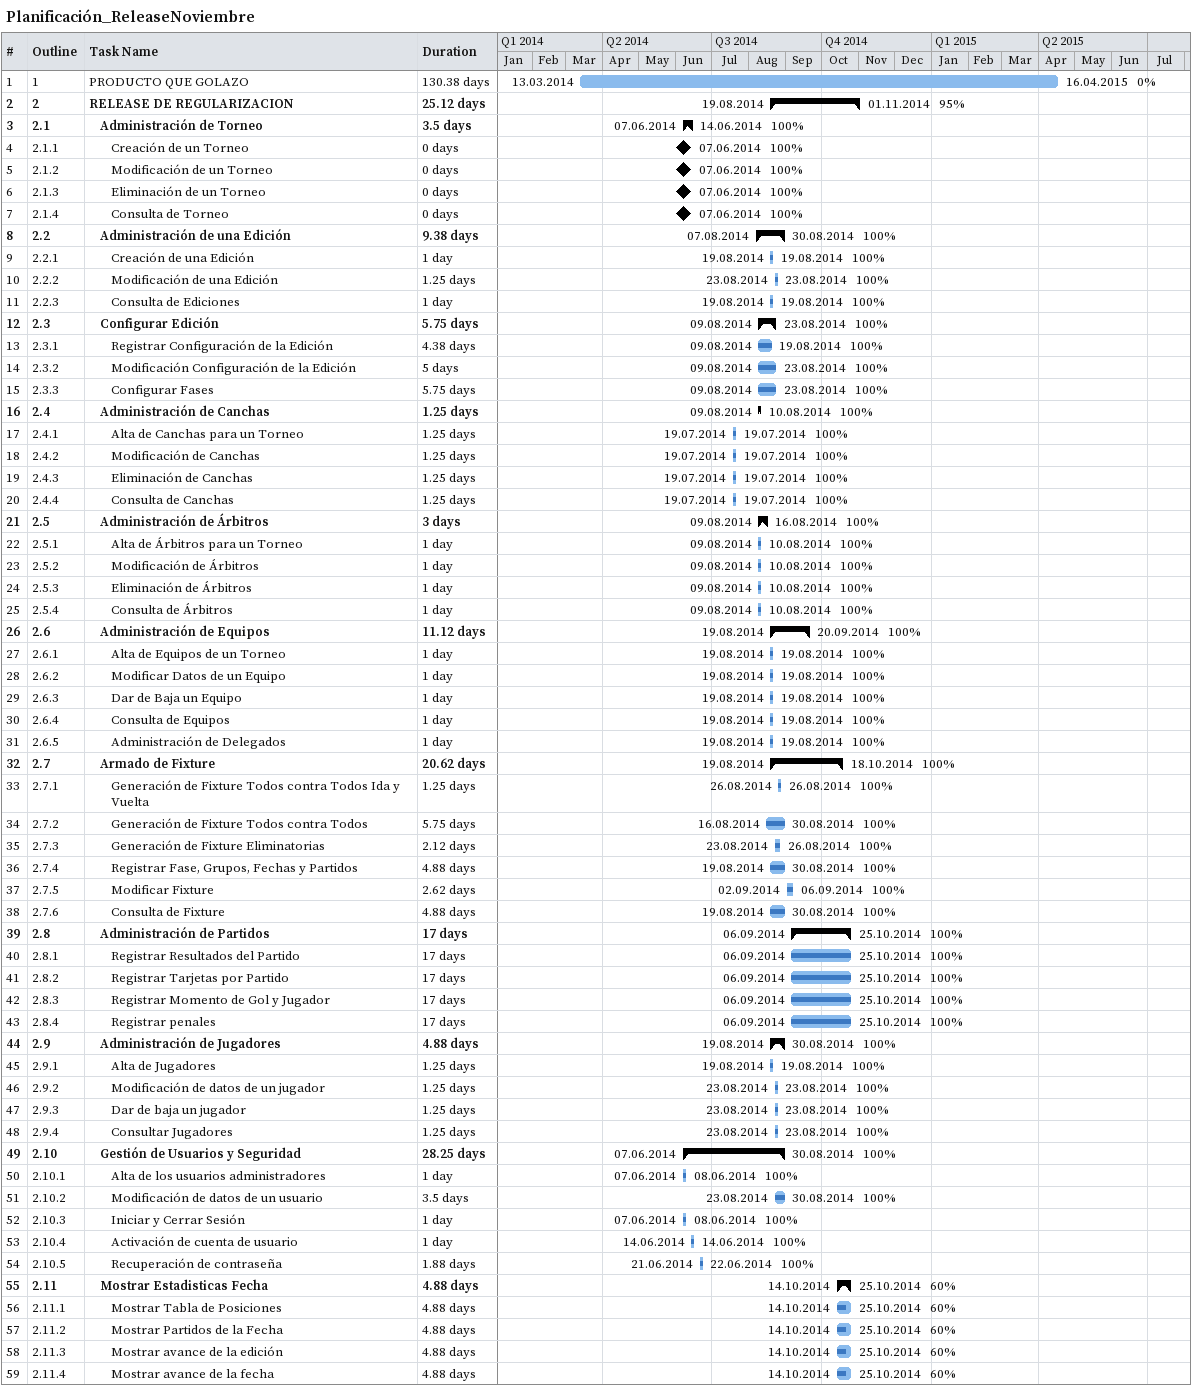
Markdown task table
Planificación_ReleaseNoviembre

| ID | WBS | Task | Duration | Start | Finish | % complete |
|---|---|---|---|---|---|---|
| 1 | 1 | PRODUCTO QUE GOLAZO | 130.38d | 2014-03-13 | 2015-04-16 | 0 |
| 2 | 2 | **RELEASE DE REGULARIZACION** | 25.12d | 2014-08-19 | 2014-11-01 | 95 |
| 3 | 2.1 | **Administración de Torneo** | 3.5d | 2014-06-07 | 2014-06-14 | 100 |
| 4 | 2.1.1 | Creación de un Torneo | 0d | 2014-06-07 | 2014-06-07 | 100 |
| 5 | 2.1.2 | Modificación de un Torneo | 0d | 2014-06-07 | 2014-06-07 | 100 |
| 6 | 2.1.3 | Eliminación de un Torneo | 0d | 2014-06-07 | 2014-06-07 | 100 |
| 7 | 2.1.4 | Consulta de Torneo | 0d | 2014-06-07 | 2014-06-07 | 100 |
| 8 | 2.2 | **Administración de una Edición** | 9.38d | 2014-08-07 | 2014-08-30 | 100 |
| 9 | 2.2.1 | Creación de una Edición | 1d | 2014-08-19 | 2014-08-19 | 100 |
| 10 | 2.2.2 | Modificación de una Edición | 1.25d | 2014-08-23 | 2014-08-23 | 100 |
| 11 | 2.2.3 | Consulta de Ediciones | 1d | 2014-08-19 | 2014-08-19 | 100 |
| 12 | 2.3 | **Configurar Edición** | 5.75d | 2014-08-09 | 2014-08-23 | 100 |
| 13 | 2.3.1 | Registrar Configuración de la Edición | 4.38d | 2014-08-09 | 2014-08-19 | 100 |
| 14 | 2.3.2 | Modificación Configuración de la Edición | 5d | 2014-08-09 | 2014-08-23 | 100 |
| 15 | 2.3.3 | Configurar Fases | 5.75d | 2014-08-09 | 2014-08-23 | 100 |
| 16 | 2.4 | **Administración de Canchas** | 1.25d | 2014-08-09 | 2014-08-10 | 100 |
| 17 | 2.4.1 | Alta de Canchas para un Torneo | 1.25d | 2014-07-19 | 2014-07-19 | 100 |
| 18 | 2.4.2 | Modificación de Canchas | 1.25d | 2014-07-19 | 2014-07-19 | 100 |
| 19 | 2.4.3 | Eliminación de Canchas | 1.25d | 2014-07-19 | 2014-07-19 | 100 |
| 20 | 2.4.4 | Consulta de Canchas | 1.25d | 2014-07-19 | 2014-07-19 | 100 |
| 21 | 2.5 | **Administración de Árbitros** | 3d | 2014-08-09 | 2014-08-16 | 100 |
| 22 | 2.5.1 | Alta de Árbitros para un Torneo | 1d | 2014-08-09 | 2014-08-10 | 100 |
| 23 | 2.5.2 | Modificación de Árbitros | 1d | 2014-08-09 | 2014-08-10 | 100 |
| 24 | 2.5.3 | Eliminación de Árbitros | 1d | 2014-08-09 | 2014-08-10 | 100 |
| 25 | 2.5.4 | Consulta de Árbitros | 1d | 2014-08-09 | 2014-08-10 | 100 |
| 26 | 2.6 | **Administración de Equipos** | 11.12d | 2014-08-19 | 2014-09-20 | 100 |
| 27 | 2.6.1 | Alta de Equipos de un Torneo | 1d | 2014-08-19 | 2014-08-19 | 100 |
| 28 | 2.6.2 | Modificar Datos de un Equipo | 1d | 2014-08-19 | 2014-08-19 | 100 |
| 29 | 2.6.3 | Dar de Baja un Equipo | 1d | 2014-08-19 | 2014-08-19 | 100 |
| 30 | 2.6.4 | Consulta de Equipos | 1d | 2014-08-19 | 2014-08-19 | 100 |
| 31 | 2.6.5 | Administración de Delegados | 1d | 2014-08-19 | 2014-08-19 | 100 |
| 32 | 2.7 | **Armado de Fixture** | 20.62d | 2014-08-19 | 2014-10-18 | 100 |
| 33 | 2.7.1 | Generación de Fixture Todos contra Todos Ida y Vuelta | 1.25d | 2014-08-26 | 2014-08-26 | 100 |
| 34 | 2.7.2 | Generación de Fixture Todos contra Todos | 5.75d | 2014-08-16 | 2014-08-30 | 100 |
| 35 | 2.7.3 | Generación de Fixture Eliminatorias | 2.12d | 2014-08-23 | 2014-08-26 | 100 |
| 36 | 2.7.4 | Registrar Fase, Grupos, Fechas y Partidos | 4.88d | 2014-08-19 | 2014-08-30 | 100 |
| 37 | 2.7.5 | Modificar Fixture | 2.62d | 2014-09-02 | 2014-09-06 | 100 |
| 38 | 2.7.6 | Consulta de Fixture | 4.88d | 2014-08-19 | 2014-08-30 | 100 |
| 39 | 2.8 | **Administración de Partidos** | 17d | 2014-09-06 | 2014-10-25 | 100 |
| 40 | 2.8.1 | Registrar Resultados del Partido | 17d | 2014-09-06 | 2014-10-25 | 100 |
| 41 | 2.8.2 | Registrar Tarjetas por Partido | 17d | 2014-09-06 | 2014-10-25 | 100 |
| 42 | 2.8.3 | Registrar Momento de Gol y Jugador | 17d | 2014-09-06 | 2014-10-25 | 100 |
| 43 | 2.8.4 | Registrar penales | 17d | 2014-09-06 | 2014-10-25 | 100 |
| 44 | 2.9 | **Administración de Jugadores** | 4.88d | 2014-08-19 | 2014-08-30 | 100 |
| 45 | 2.9.1 | Alta de Jugadores | 1.25d | 2014-08-19 | 2014-08-19 | 100 |
| 46 | 2.9.2 | Modificación de datos de un jugador | 1.25d | 2014-08-23 | 2014-08-23 | 100 |
| 47 | 2.9.3 | Dar de baja un jugador | 1.25d | 2014-08-23 | 2014-08-23 | 100 |
| 48 | 2.9.4 | Consultar Jugadores | 1.25d | 2014-08-23 | 2014-08-23 | 100 |
| 49 | 2.10 | **Gestión de Usuarios y Seguridad** | 28.25d | 2014-06-07 | 2014-08-30 | 100 |
| 50 | 2.10.1 | Alta de los usuarios administradores | 1d | 2014-06-07 | 2014-06-08 | 100 |
| 51 | 2.10.2 | Modificación de datos de un usuario | 3.5d | 2014-08-23 | 2014-08-30 | 100 |
| 52 | 2.10.3 | Iniciar y Cerrar Sesión | 1d | 2014-06-07 | 2014-06-08 | 100 |
| 53 | 2.10.4 | Activación de cuenta de usuario | 1d | 2014-06-14 | 2014-06-14 | 100 |
| 54 | 2.10.5 | Recuperación de contraseña | 1.88d | 2014-06-21 | 2014-06-22 | 100 |
| 55 | 2.11 | **Mostrar Estadisticas Fecha** | 4.88d | 2014-10-14 | 2014-10-25 | 60 |
| 56 | 2.11.1 | Mostrar Tabla de Posiciones | 4.88d | 2014-10-14 | 2014-10-25 | 60 |
| 57 | 2.11.2 | Mostrar Partidos de la Fecha | 4.88d | 2014-10-14 | 2014-10-25 | 60 |
| 58 | 2.11.3 | Mostrar avance de la edición | 4.88d | 2014-10-14 | 2014-10-25 | 60 |
| 59 | 2.11.4 | Mostrar avance de la fecha | 4.88d | 2014-10-14 | 2014-10-25 | 60 |
